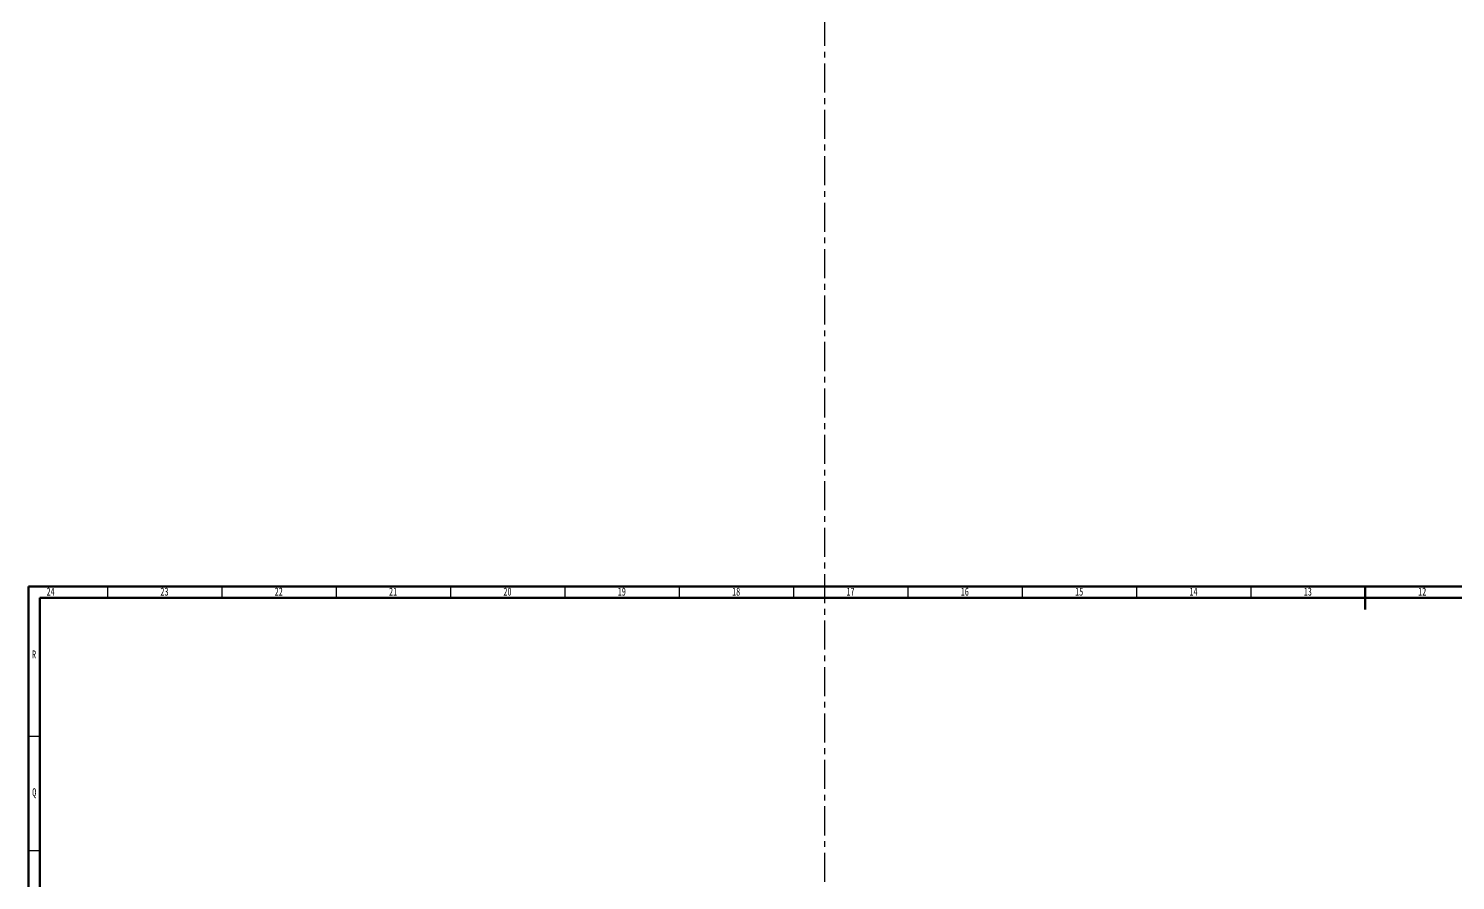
# Model space of a CAD drawing. Header units: millimetres. Extents: x 15 to 1184, y -11749 to 12670.
# Drawn here: x 15 to 639, y 707 to 1080 of the extents above; entities that cross this region are included whole.
import ezdxf

# ---------------------------------------------------------------- set-up
doc = ezdxf.new("R2010")
doc.units = ezdxf.units.MM
doc.linetypes.add('CENTERX2', pattern=[20.32, 12.7, -2.54, 2.54, -2.54])
doc.styles.add('SLDTEXTSTYLE0', font='TXT', dxfattribs={"width": 0.75})

msp = doc.modelspace()

# ---------------------------------------------------------------- linework, layer by layer
at = {"color": 7, "linetype": 'CENTERX2'}
msp.add_line((363.17226, -11749.37186), (363.17226, 12669.86869), dxfattribs=at)
at = {"color": 7, "linetype": 'Continuous', "lineweight": 60}
for p, q in [((15, 836), (1184, 836)), ((15, 5), (15, 836)), ((15, 836), (15, 5)), ((1184, 836), (15, 836)), ((20, 831), (1179, 831)), ((20, 10), (20, 831)), ((20, 831), (20, 10)), ((1179, 831), (20, 831)), ((599.5, 836), (599.5, 826)), ((599.5, 836), (599.5, 826))]:
    msp.add_line(p, q, dxfattribs=at)
at = {"color": 7, "linetype": 'Continuous', "lineweight": 30}
for p, q in [((49.5, 836), (49.5, 831)), ((99.5, 836), (99.5, 831)), ((149.5, 836), (149.5, 831)), ((199.5, 836), (199.5, 831)), ((249.5, 836), (249.5, 831)), ((299.5, 836), (299.5, 831)), ((349.5, 836), (349.5, 831)), ((399.5, 836), (399.5, 831)), ((449.5, 836), (449.5, 831)), ((499.5, 836), (499.5, 831)), ((549.5, 836), (549.5, 831)), ((15, 770.5), (20, 770.5)), ((15, 720.5), (20, 720.5))]:
    msp.add_line(p, q, dxfattribs=at)

# ---------------------------------------------------------------- texts
at = {"color": 7, "linetype": 'Continuous', "lineweight": 0, "char_height": 3.5, "attachment_point": 2, "style": 'SLDTEXTSTYLE0'}
for s, insert in [('24', (24.67951, 835.51654)), ('23', (74.42951, 835.51654)), ('22', (124.42951, 835.51654)), ('21', (174.42951, 835.51654)), ('20', (224.42951, 835.51654)), ('19', (274.42951, 835.51654)), ('18', (324.42951, 835.51654)), ('17', (374.42951, 835.51654)), ('16', (424.42951, 835.51654)), ('15', (474.42951, 835.51654)), ('14', (524.42951, 835.51654)), ('13', (574.42951, 835.51654)), ('12', (624.42951, 835.51654)), ('R', (17.45017, 808.01654)), ('Q', (17.49149, 747.70953))]:
    msp.add_mtext(s, dxfattribs=dict(at, insert=insert))

doc.saveas('drawing.dxf')
